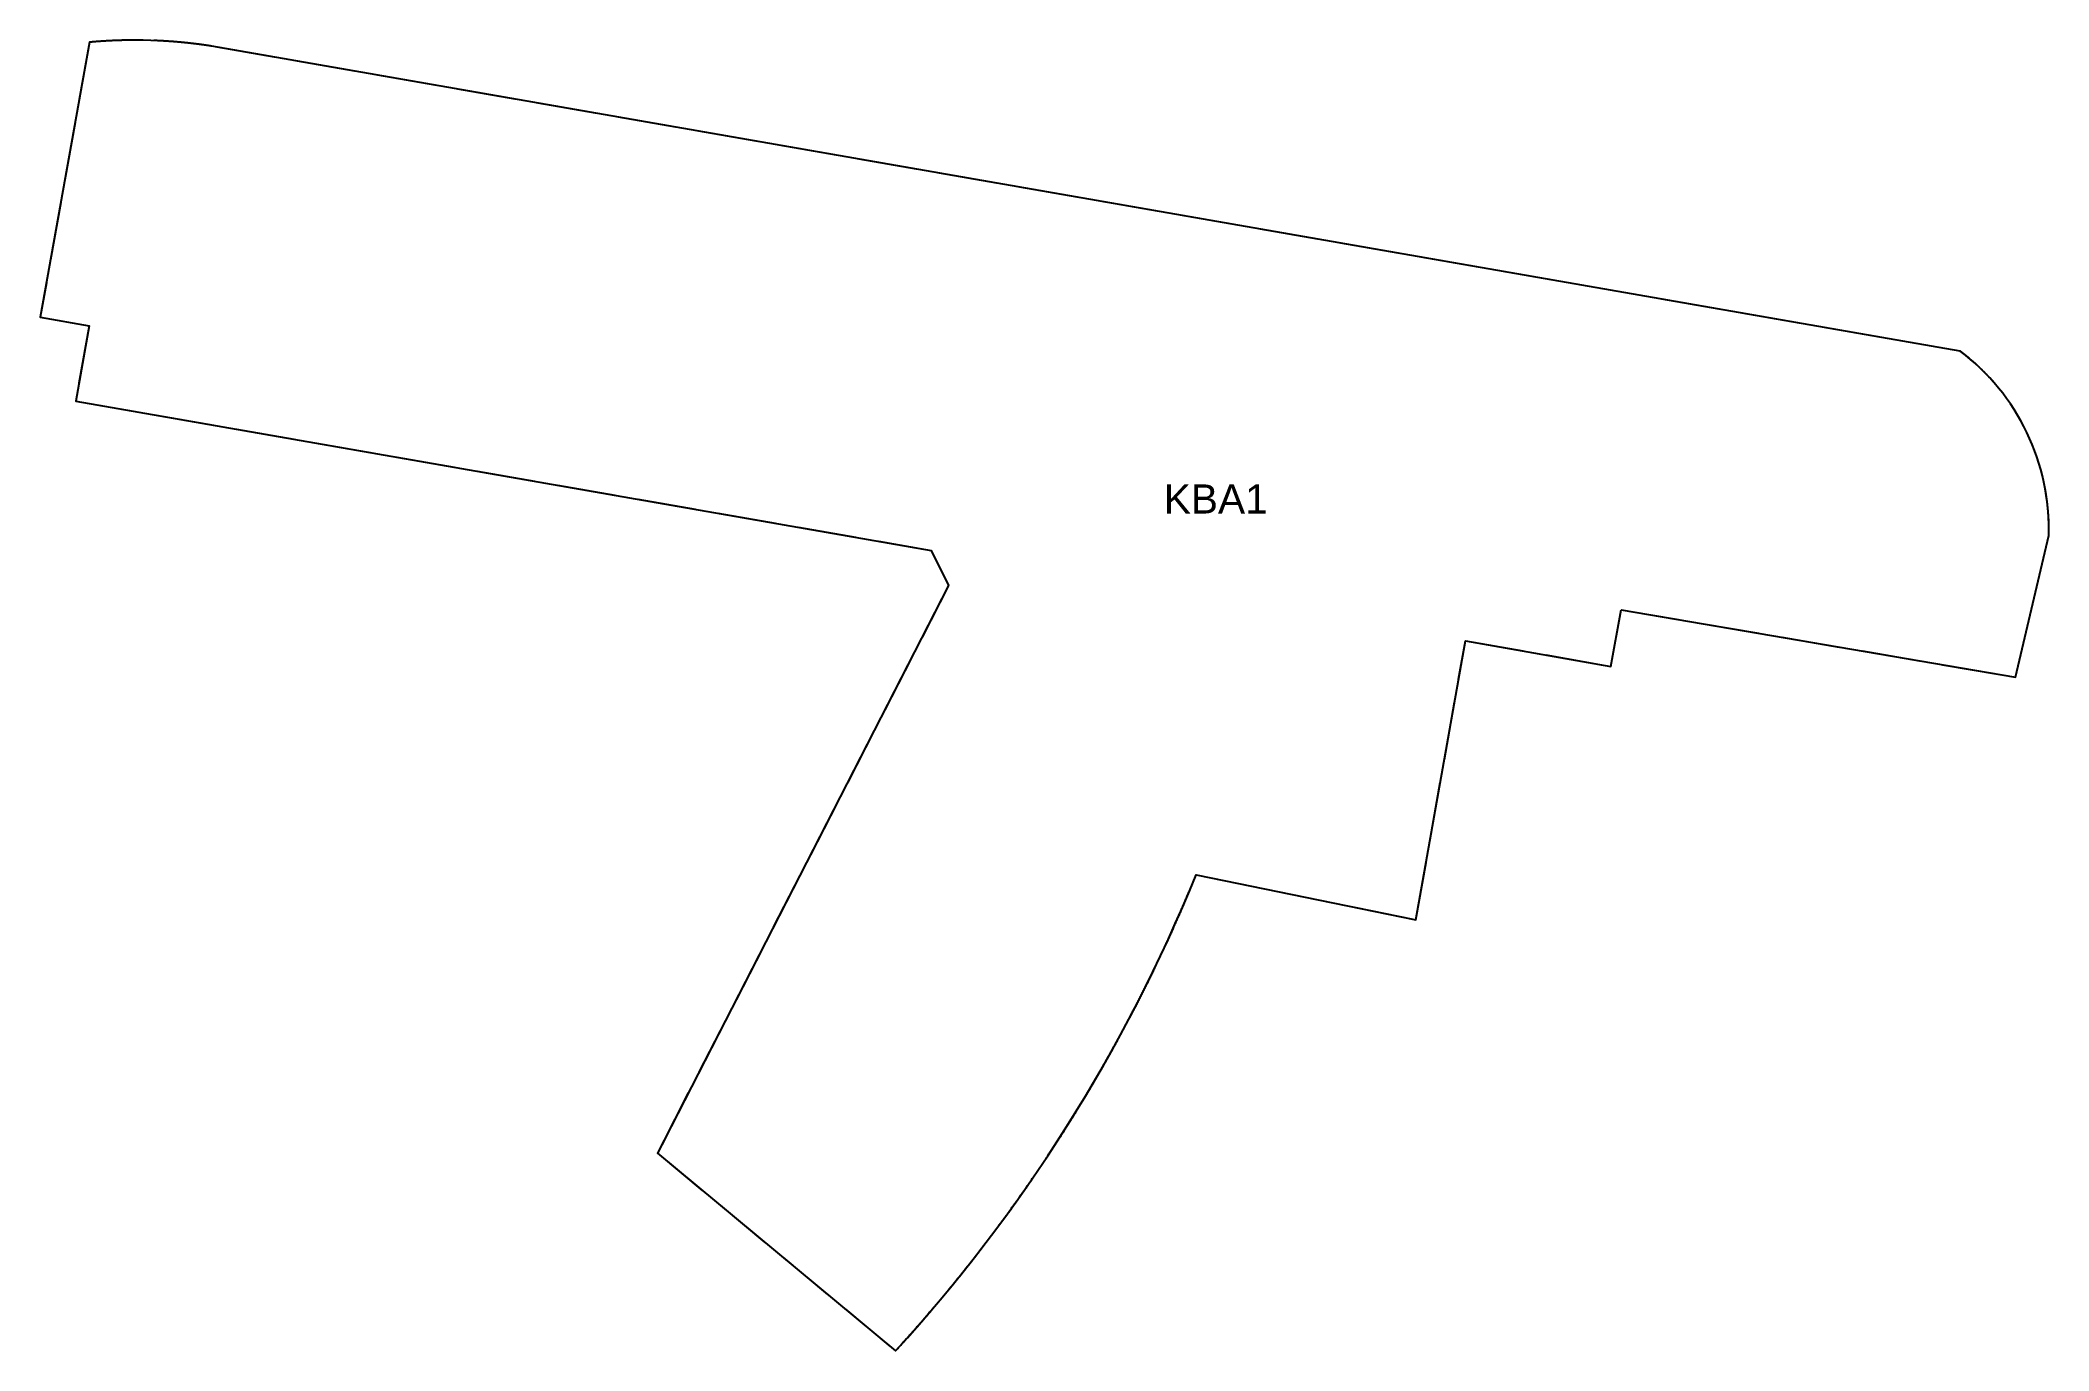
# Model space of a CAD drawing. Header units: millimetres. Extents: x 599528348 to 599700916, y 6644778642 to 6644891250.
import ezdxf
from ezdxf.enums import TextEntityAlignment as Align

# ---------------------------------------------------------------- set-up
doc = ezdxf.new("R2010")
doc.units = ezdxf.units.MM
doc.header["$LTSCALE"] = 0.5
doc.header["$MEASUREMENT"] = 0
doc.linetypes.add('Planens begrensning', pattern=[14000, 10000, -4000])
for name, color, linetype in [('RpArealformål(Nye konstruksjoner)', 7, 'Continuous'), ('RpArealformål(Tekst)(Nye konstruksjoner)', 7, 'Continuous'), ('RpFormål Grense(Nye konstruksjoner)', 7, 'Continuous'), ('RpGrense(Nye konstruksjoner)', 7, 'Continuous')]:
    doc.layers.add(name, color=color, linetype=linetype)
doc.styles.add('GENERATED_STYLE_1', font='Arial.ttf')

# ---------------------------------------------------------------- blocks, each defined once
blk = doc.blocks.new('KBA1_1800_1', base_point=(599624878, 6644853652))
at = {"layer": 'RpArealformål(Tekst)(Nye konstruksjoner)', "style": 'GENERATED_STYLE_1'}
blk.add_attdef('ROOM_NAME', text='', height=2500, dxfattribs=at).set_placement((599624878, 6644853081), align=Align.TOP_LEFT)

msp = doc.modelspace()

# ---------------------------------------------------------------- linework, layer by layer
at = {"layer": 'RpFormål Grense(Nye konstruksjoner)'}
msp.add_lwpolyline([(599664167, 6644842308), (599698057, 6644836520), (599700908, 6644848696, 0.243212), (599693293, 6644864543), (599543095, 6644890735, 0.0616459), (599532587, 6644891074), (599528348, 6644867445), (599532544, 6644866720), (599531410, 6644860230), (599604892, 6644847407), (599606398, 6644844398), (599581370, 6644795613), (599601834, 6644778642, 0.088745), (599627660, 6644819547), (599646533, 6644815670), (599650800, 6644839653), (599663299, 6644837429)], format="xyb", close=True, dxfattribs=at)
at = {"layer": 'RpGrense(Nye konstruksjoner)', "linetype": 'Planens begrensning'}
msp.add_lwpolyline([(599664167, 6644842308), (599698057, 6644836520), (599700908, 6644848696, 0.243212), (599693293, 6644864543), (599543095, 6644890735, 0.0616459), (599532587, 6644891074), (599528348, 6644867445), (599532544, 6644866720), (599531410, 6644860230), (599604892, 6644847407), (599606398, 6644844398), (599581370, 6644795613), (599601834, 6644778642, 0.088745), (599627660, 6644819547), (599646533, 6644815670), (599650800, 6644839653), (599663299, 6644837429)], format="xyb", close=True, dxfattribs=at)

# ---------------------------------------------------------------- block references
at = {"layer": 'RpArealformål(Nye konstruksjoner)', "linetype": 'Continuous'}
ref = msp.add_blockref('KBA1_1800_1', (599624878, 6644853652), dxfattribs=at)
ref.add_attrib('ROOM_NAME', 'KBA1', dxfattribs={"layer": 'RpArealformål(Tekst)(Nye konstruksjoner)', "color": 7, "height": 2500, "style": 'GENERATED_STYLE_1'}).set_placement((599624878, 6644853081), align=Align.TOP_LEFT)

doc.saveas('drawing.dxf')
